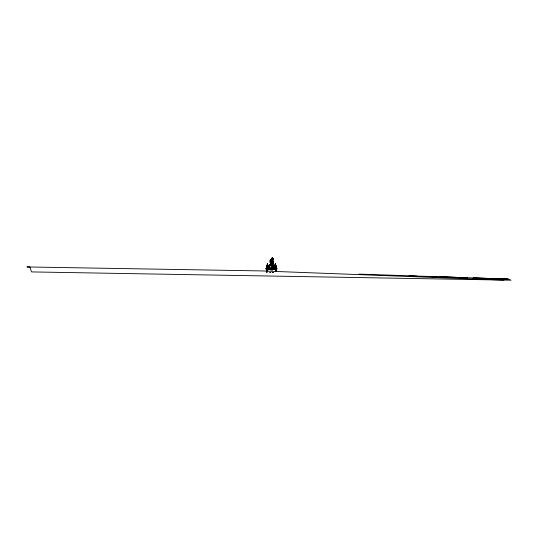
<?xml version="1.0" encoding="UTF-8"?>
<svg xmlns="http://www.w3.org/2000/svg" width="538" height="538" viewBox="0 0 538 538"><rect width="100%" height="100%" fill="white"/><g stroke="black" fill="none" stroke-linecap="round" stroke-linejoin="round"><path stroke-width="0.81" d="M268.469 268.052C268.987 266.303 268.509 272.974 268.408 266.297L268.993 265.785M273.432 263.559L272.961 264.104L273.425 263.102L273.082 264.057L271.549 262.43L272.679 263.58L273.196 262.221M273.391 262.658C273.237 261.804 273.761 263.882 272.988 263.438M273.445 262.309C272.631 261.878 271.825 260.345 271.946 262.134L271.865 263.29L271.656 261.327L272.638 261.212L273.257 262.712L272.228 260.695L273.277 262.181L272.827 261.966M272.315 259.975C272.679 260.903 270.735 263.902 271.751 261.845C272.356 260.567 272.416 260.695 271.858 261.959L272.141 261.925C273.324 263.015 272.342 261.428 272.167 262.947M273.022 262.531L273.378 264.037L271.549 262.43M273.048 262.416C273.492 264.064 273.391 263.223 272.598 263.257M275.476 263.983L275.416 264.535L275.422 263.593L274.609 267.682M269.794 267.837L268.045 267.682L267.373 263.6M269.794 265.53L268.193 265.53L267.931 267.789L267.373 263.976M271.159 263.418L271.219 259.598L271.401 260.257L271.71 259.841L272.02 260.163L272.046 260.923L272.558 261.011L272.954 260.056M267.379 264.151L267.319 263.613M267.379 264.904L267.319 263.997M267.379 264.501L268.045 267.763M273.196 261.966C272.141 261.717 273.257 261.676 272.8 262.241L273.351 262.544L273.055 262.342M270.446 261.542L270.311 260.069L270.755 260.325L270.789 259.787L271.098 260.352L271.266 259.598L271.32 260.123C272.06 259.511 271.858 257.951 272.578 257.83C271.892 258.092 271.791 258.287 271.677 260.015C271.374 259.787 269.968 259.827 270.822 261.031L270.453 260.843L270.217 261.932L270.668 261.993L270.796 264.185M272.611 257.823L272.874 258.341C274.017 258.973 271.986 259.128 273.237 258.287C273.889 258.832 272.907 259.861 272.941 260.775L271.986 260.93L271.764 259.767L271.582 261.017L271.905 260.816L272.08 261.529M272.82 261.784L272.719 261.334L272.948 262.026M272.235 260.722C271.946 261.865 272.282 260.257 272.363 261.098L272.389 260.728M272.322 259.881L272.571 257.816M272.551 258.549C272.41 257.917 273.304 258.025 272.578 258.361M272.564 262.114C272.887 263.21 271.515 262.013 271.885 261.549M272.954 263.149L273.27 263.748L272.853 262.974M272.49 258.153L271.609 258.146L272.006 258.778L271.428 259.114L272.013 259.417L271.784 260.298M273.371 262.483C272.753 262.409 273.297 263.472 273.277 262.181M272.241 263.062L272.436 262.167M272.672 263.418L272.961 264.104M274.992 268.865L274.804 269.558M272.221 263.425L271.825 264.151M275.422 263.6L275.281 264.878L275.476 263.613M275.476 264.366L275.416 264.904L275.416 264.535M268.045 267.608L268.193 266.956L269.794 266.956M274.884 266.882L273.001 266.808M273.001 267.837L274.864 267.763L275.409 264.4M269.847 265.98L269.982 265.288L271.28 265.664L272.578 265.288L272.705 265.98M275.14 264.05L274.75 266.956L273.001 266.956M275.422 263.983L274.609 267.837L274.609 265.53L272.201 265.53M273.425 263.102L273.291 262.806M269.625 266.451L269.935 264.763L269.525 265.738C268.011 270.318 272.309 268.939 272.141 266.128L272.806 266.922M273.156 262.726L273.035 262.961M271.65 261.555L271.932 261.152M273.015 259.652C272.968 258.193 272.517 262.194 271.892 260.237M272.08 261.865C272.672 260.231 272.827 261.999 271.858 261.959M272.934 266.451L272.046 268.159L270.466 268.153M272.383 267.823L272.887 266.532L272.625 264.763L273.169 268.079L272.147 267.083L272.141 266.128M271.542 268.092L271.932 267.09M272.147 266.949L271.791 267.749M272.692 260.251L272.732 261.576L272.363 261.481M272.067 267.083L271.67 267.756L269.82 268.428M271.28 263.943L270.473 264.071L269.269 265.745L269.941 265.187L269.585 265.476M269.067 265.711L268.408 266.808M274.077 267.581L274.326 269.094L274.03 266.297L273.533 265.658L274.03 266.808M268.193 266.956L269.794 266.808M268.469 269.007L268.408 268.617M268.771 266.808L269.195 265.711M270.466 264.077L270.137 264.985L271.28 265.362L272.423 264.985L272.087 264.077L272.665 265.241L273.533 265.691C271.596 264.857 274.003 265.449 272.201 265.785M270.473 264.333L269.948 264.918L270.473 264.635M274.077 269.04L274.077 268.684L274.326 269.007M268.045 266.956L267.662 264.05M269.269 265.785L268.469 268.502M269.545 268.052L268.045 268.032L267.783 268.583L266.707 268.583L266.707 268.186L267.063 268.57M274.609 266.956L274.864 267.763M274.804 269.538L274.098 269.538M268.63 269.639L269.404 269.437A5.01 4.976 0 0 0 273.378 269.437L274.098 269.558M272.181 261.784C273.136 261.582 272.107 260.984 272.853 261.771M268.63 269.625L268.018 269.625M267.319 264.366L268.045 267.837M272.094 268.153L270.513 268.159M273.331 263.028L273.452 263.29M268.193 265.678L269.794 265.678M272.201 265.678L274.609 265.678M275.786 265.785L275.987 271.683M273.6 265.947L274.387 266.808M269.794 267.682L267.931 267.789M273.001 267.682L274.864 267.789M273.284 268.052L276.095 268.449M266.814 268.287L267.171 268.287M275.624 268.287L275.987 268.287M266.814 268.469L267.171 268.455M266.814 268.67L275.987 268.644M265.873 268.792L276.929 268.792M265.873 268.886L266.384 268.845M266.888 268.906L268.469 268.906M268.724 268.906L274.077 268.906M274.326 268.906L275.913 268.906M276.418 268.913L276.929 268.886M266.384 269.175L267.171 269.175M275.624 269.175L276.418 269.175M439.089 276.848L506.54 278.973L503.339 280.09L261.347 270.917L26.9 266.949L29.872 266.962L31.527 271.912L511.1 280.197L508.08 278.98L489.123 278.623M473.413 278.321L478.376 278.422M472.801 278.307L478.685 278.422M489.6 278.63L508.08 278.98M417.32 276.27L408.954 276.041L416.499 276.256M437.414 276.801L424.018 276.445L435.793 276.801M439.149 276.895L456.762 277.393L359.041 274.104M467.522 277.87L458.389 277.608L467.509 277.864M486.614 278.408L473.332 278.032L487.415 278.422M271.946 262.134L272.383 262.174M272.12 261.125L272.558 261.179M270.392 265.355L269.753 265.106L270.231 264.514L269.673 266.532M267.796 268.892L268.018 269.639M272.806 265.12L272.329 264.514L272.887 265.49M274.864 267.003L274.75 267.837M267.514 264.124L268.193 267.682M270.432 262.779C271.36 265.295 269.74 262.167 270.244 261.878L269.794 261.966L270.332 261.387L270.063 260.869L270.58 261.044L270.056 260.621C269.767 259.82 271.334 260.426 271.334 259.948M272.558 264.891L272.685 266.492M272.336 262.457L272.336 262.874M276.929 268.67L265.873 268.67M276.418 268.274L276.418 269.37L275.624 269.37L275.624 268.274M276.034 265.133L276.034 271.69M275.88 265.785L275.88 271.683M275.786 265.133L275.786 271.69M274.387 268.617L274.387 266.297L273.734 265.947M271.394 268.623L271.401 268.993M267.171 268.274L267.171 269.37L266.384 269.336L266.384 268.274M267.016 265.133L267.016 272.504M266.922 265.785L266.922 271.683M266.761 265.133L266.761 272.504M271.3 259.915L271.273 260.345L271.3 259.915M272.605 269.525L272.006 270.184L272.134 269.289L272.605 269.525M271.697 269.235L270.917 269.249L271.697 269.235M273.304 272.423L272.591 272.43L273.304 272.423M270.237 272.436L269.76 272.396L270.93 272.463L270.237 272.436M272.605 264.918L272.087 264.333L272.605 264.918"/></g></svg>
